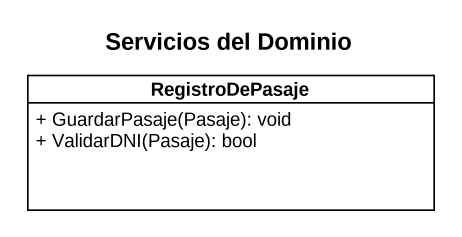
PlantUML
@startuml
title Servicios del Dominio
hide circle
hide empty members
skinparam classAttributeIconSize 0
class RegistroDePasaje {
  + GuardarPasaje(Pasaje): void
  + ValidarDNI(Pasaje): bool
}
@enduml
